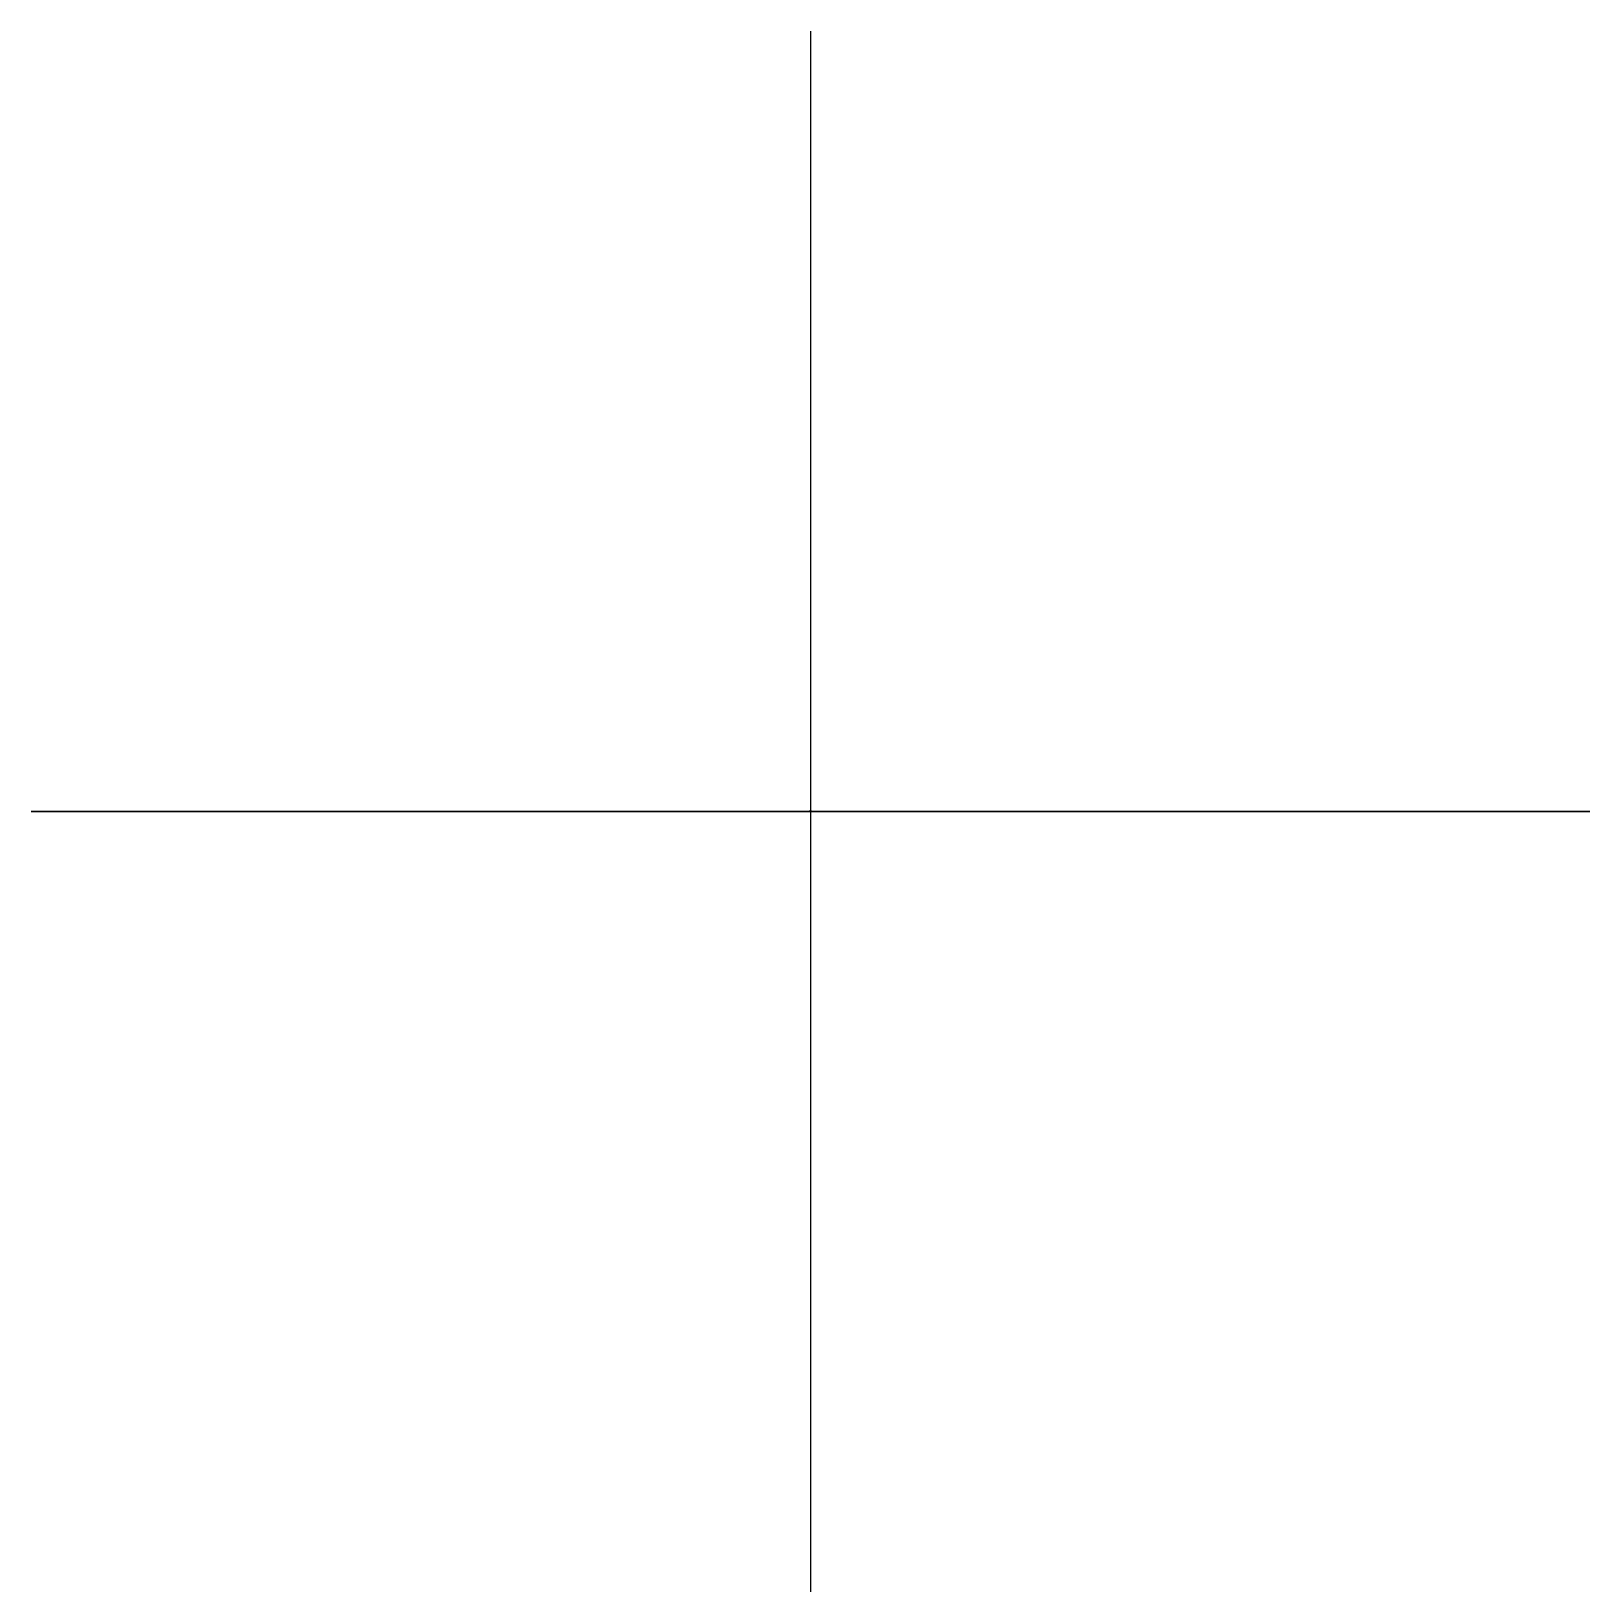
# Model space of a CAD drawing. Header units: millimetres. Extents: x -51623 to 51623, y -51665 to 51665.
import ezdxf

# ---------------------------------------------------------------- set-up
doc = ezdxf.new("R2010")
doc.units = ezdxf.units.MM

msp = doc.modelspace()

# ---------------------------------------------------------------- linework, layer by layer
for p, q in [((0, 51665), (0, -51665)), ((51623, 0), (-51623, 0)), ((-51623, 0), (51623, 0)), ((-82, 0), (-82, 23)), ((-82, 0), (-82, -23)), ((-77, 0), (-77, 13)), ((-77, 0), (-77, -13)), ((-72, 23), (-72, -23)), ((-72, -23), (-72, 23)), ((72, -12), (72, 12)), ((77, 12), (77, -12))]:
    msp.add_line(p, q)
msp.add_lwpolyline([(0, -30), (-65, -30), (-65, -18), (-77, -18, -0.8259001), (-79, -8, 0.677219), (-79, -5, -0.3067482), (-82, 0, -0.3067482), (-79, 5, 0.677219), (-79, 8, -0.8259001), (-77, 18), (-65, 18), (-65, 30), (0, 30), (65, 30), (65, 12), (77, 12, -0.8259001), (79, 2, 0.677219), (79, -2, -0.8259001), (77, -12), (65, -12), (65, -30)], format="xyb", close=True)
for points in [[(77, 12), (65, 12), (65, 30), (0, 30), (-65, 30), (-65, 18), (-77, 18, 0.8259001), (-79, 8, -0.677219), (-79, 5, 0.3067482), (-82, 0)], [(77, -12), (65, -12), (65, -30), (0, -30), (-65, -30), (-65, -18), (-77, -18, -0.8259001), (-79, -8, 0.677219), (-79, -5, -0.3067482), (-82, 0)], [(77, 12, -0.8259001), (79, 2, 0.677219), (79, -2, -0.8259001), (77, -12)]]:
    msp.add_lwpolyline(points, format="xyb")
for centre in [(-77, 13), (-77, 0), (-77, 0), (77, 6), (-77, -13), (77, -6)]:
    msp.add_circle(centre, 2.5)

doc.saveas('drawing.dxf')
